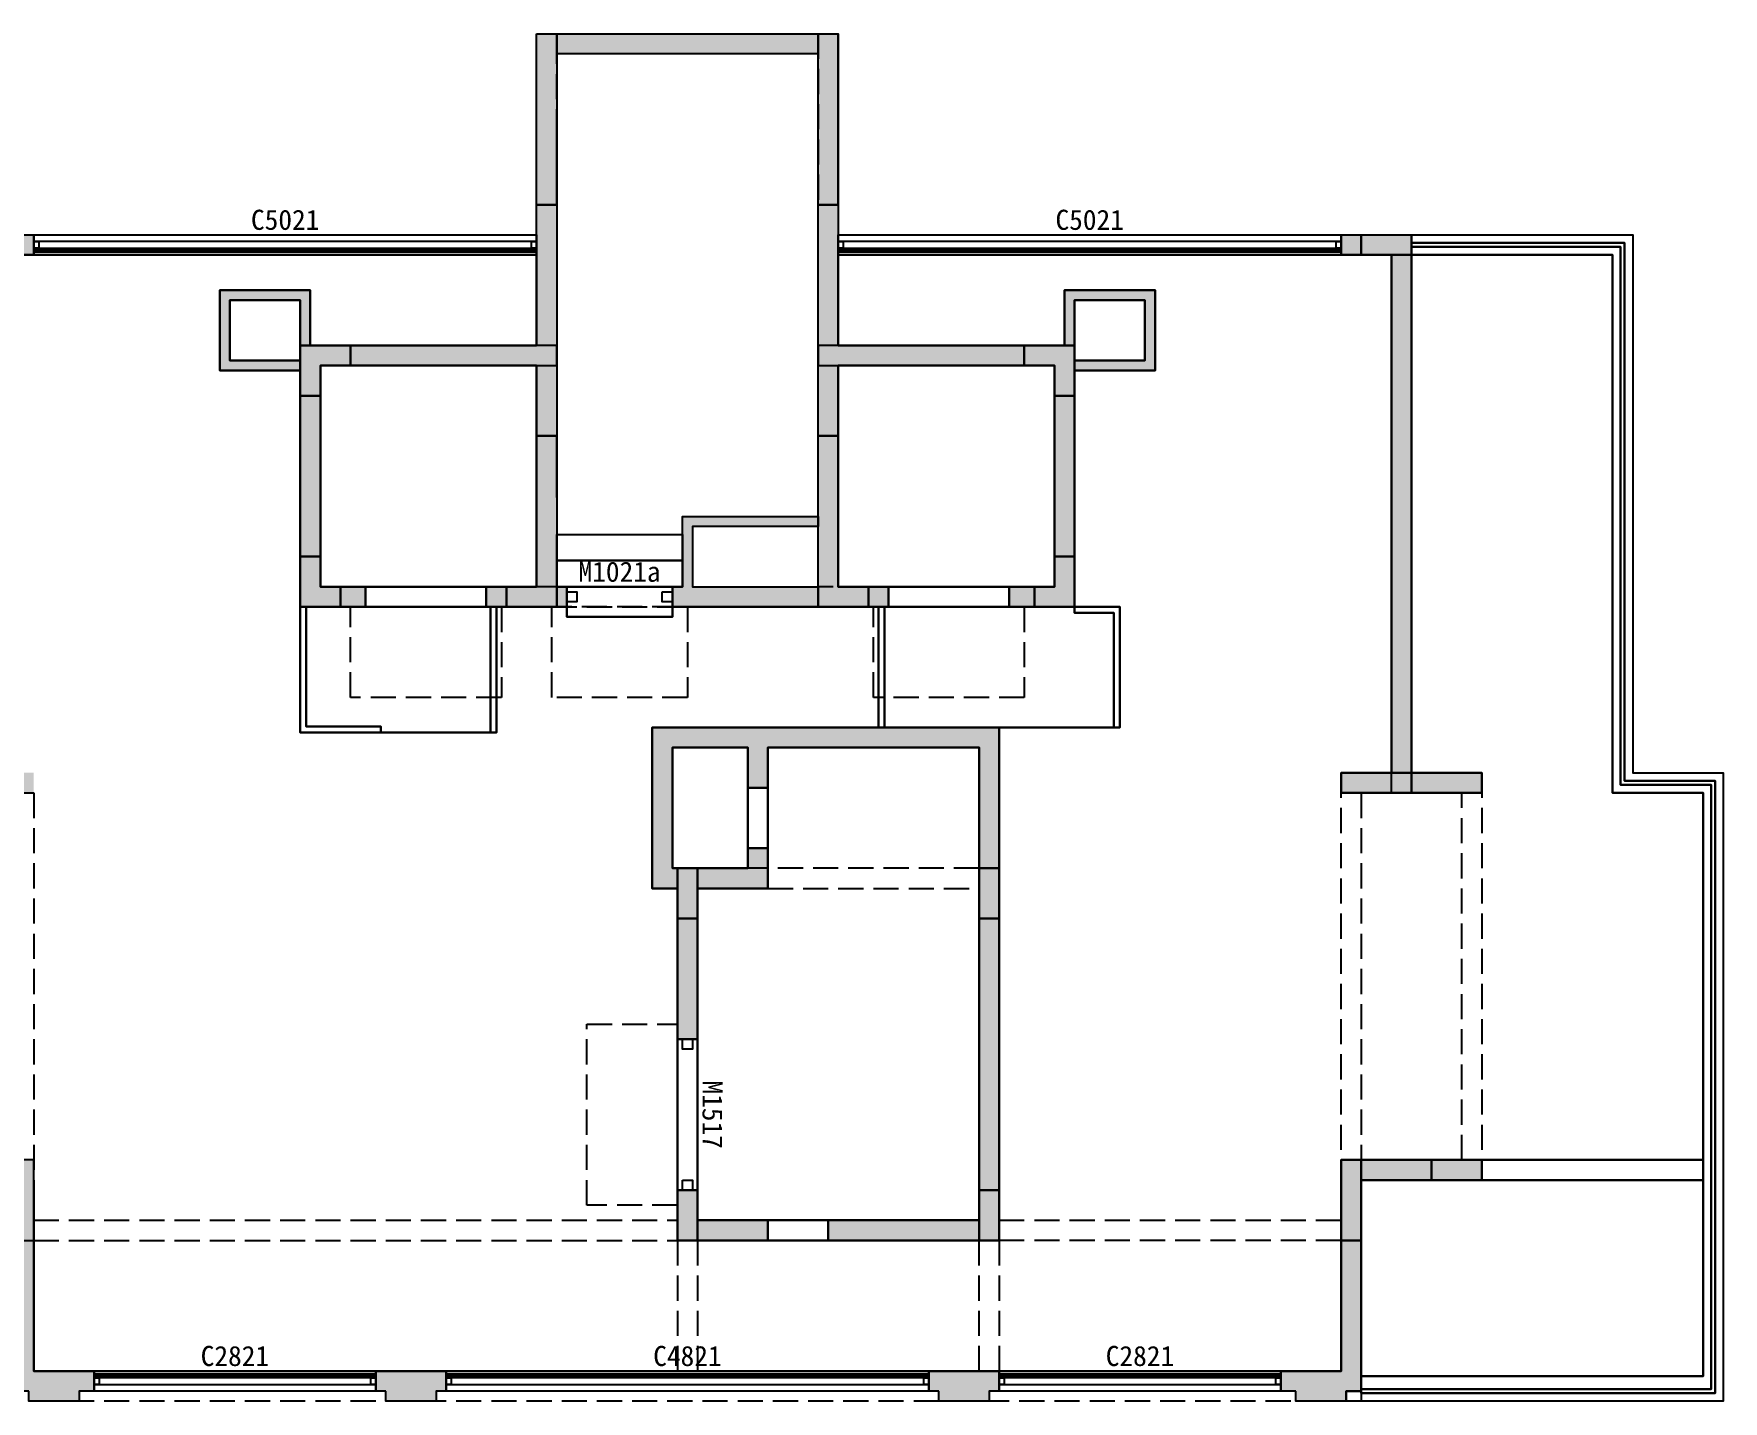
# Model space of a CAD drawing. Extents: x -200 to 40800, y -588 to 13400.
# Drawn here: x 24000 to 40800, y -200 to 13400 of the extents above; entities that cross this region are included whole.
import ezdxf
from ezdxf.enums import TextEntityAlignment as Align

# ---------------------------------------------------------------- set-up
doc = ezdxf.new("R2010")
doc.units = 0
doc.header["$LTSCALE"] = 1000
doc.header["$MEASUREMENT"] = 0
doc.linetypes.add('DASH', pattern=[0.35, 0.25, -0.1])
doc.layers.get('DEFPOINTS').update_dxf_attribs({"color": 8, "linetype": 'CONTINUOUS'})
for name, color, linetype in [('AE-FLOR', 151, 'CONTINUOUS'), ('AE-HDWR', 8, 'CONTINUOUS'), ('AE-STRU-HACH', 40, 'CONTINUOUS'), ('AE-WALL', 255, 'CONTINUOUS'), ('AE-WALL-HACH', 15, 'CONTINUOUS'), ('AE-WIND', 11, 'CONTINUOUS')]:
    doc.layers.add(name, color=color, linetype=linetype)
doc.layers.add('DEFPOINTS-1', color=8, linetype='CONTINUOUS', plot=False)
doc.styles.get("Standard").update_dxf_attribs({"font": 'Stfangso_1.ttf', "width": 0.7})

msp = doc.modelspace()

# ---------------------------------------------------------------- hatches: boundary and pattern name
at = {"layer": 'AE-STRU-HACH'}
h = msp.add_hatch(dxfattribs=at)
h.set_pattern_fill('钢筋混凝土', color=40, scale=50, style=0)
h.set_pattern_definition([(45, (0, 0), (-88.38835, 88.38835), []), (50, (0, 0), (358.63, -31.376), [37.5, -412.5]), (355, (0, 0), (-69.3757, 376.096), [30, -330]), (100.4514, (29.9, -2.6), (289.2547, 344.7198), [31.87, -350.571]), (46.1842, (0, 100), (533.6205, -82.7595), [56.25, -618.75]), (96.6356, (44.47, 93.1), (467.3314, 487.059), [47.805, -525.8565]), (351.1842, (0, 100), (467.331, 487.059), [45, -495]), (21, (50, 75), (298.4535, -201.3094), [37.5, -412.5]), (326, (50, 75), (121.6577, 362.575), [30, -330]), (71.4514, (74.87, 58.22), (420.1113, 161.2652), [31.87, -350.571]), (37.5, (0, 0), (6.07993, 166.44693), [0, -326, 0, -335, 0, -331.25]), (7.5, (0, 0), (131.5348, 197.20586), [0, -191, 0, -318.5, 0, -126.25]), (327.5, (-111.5, 0), (266.9112, -11.27744), [0, -125, 0, -390, 0, -517.5]), (317.5, (-161.5, 0), (291.5931, 50.0525), [0, -162.5, 0, -259, 0, -367.5])])
h.paths.add_polyline_path([(8600, 13400), (8800, 13400), (8800, 11700), (8600, 11700)], flags=0)
h.paths.add_polyline_path([(11400, 13400), (11600, 13400), (11600, 11700), (11400, 11700)], flags=0)
h.paths.add_polyline_path([(29000, 13400), (29200, 13400), (29200, 11700), (29000, 11700)], flags=0)
h.paths.add_polyline_path([(31800, 13400), (32000, 13400), (32000, 11700), (31800, 11700)], flags=0)
h.paths.add_polyline_path([(2900, 11400), (3400, 11400), (3400, 11200), (2900, 11200)], flags=0)
h.paths.add_polyline_path([(16800, 11400), (17300, 11400), (17300, 11200), (16800, 11200)], flags=0)
h.paths.add_polyline_path([(23300, 11400), (23800, 11400), (23800, 11200), (23300, 11200)], flags=0)
h.paths.add_polyline_path([(37200, 11400), (37700, 11400), (37700, 11200), (37200, 11200)], flags=0)
h.paths.add_polyline_path([(6250, 10300), (6750, 10300), (6750, 10100), (6450, 10100), (6450, 9800), (6250, 9800)], flags=0)
h.paths.add_polyline_path([(13750, 10100), (13450, 10100), (13450, 10300), (13950, 10300), (13950, 9800), (13750, 9800)], flags=0)
h.paths.add_polyline_path([(26650, 10300), (27150, 10300), (27150, 10100), (26850, 10100), (26850, 9800), (26650, 9800)], flags=0)
h.paths.add_polyline_path([(34150, 10100), (33850, 10100), (33850, 10300), (34350, 10300), (34350, 9800), (34150, 9800)], flags=0)
h.paths.add_polyline_path([(8300, 7900), (8600, 7900), (8600, 9400), (8800, 9400), (8800, 7700), (8300, 7700)], flags=0)
h.paths.add_polyline_path([(11400, 9400), (11600, 9400), (11600, 7900), (11900, 7900), (11900, 7700), (11400, 7700)], flags=0)
h.paths.add_polyline_path([(28700, 7900), (29000, 7900), (29000, 9400), (29200, 9400), (29200, 7700), (28700, 7700)], flags=0)
h.paths.add_polyline_path([(31800, 9400), (32000, 9400), (32000, 7900), (32300, 7900), (32300, 7700), (31800, 7700)], flags=0)
h.paths.add_polyline_path([(6250, 8200), (6450, 8200), (6450, 7900), (6650, 7900), (6650, 7700), (6250, 7700)], flags=0)
h.paths.add_polyline_path([(13550, 7900), (13750, 7900), (13750, 8200), (13950, 8200), (13950, 7700), (13550, 7700)], flags=0)
h.paths.add_polyline_path([(26650, 8200), (26850, 8200), (26850, 7900), (27050, 7900), (27050, 7700), (26650, 7700)], flags=0)
h.paths.add_polyline_path([(33950, 7900), (34150, 7900), (34150, 8200), (34350, 8200), (34350, 7700), (33950, 7700)], flags=0)
h.paths.add_polyline_path([(16600, 6050), (17300, 6050), (17300, 5850), (16600, 5850)], flags=0)
h.paths.add_polyline_path([(2900, 6050), (3600, 6050), (3600, 5850), (2900, 5850)], flags=0)
h.paths.add_polyline_path([(37000, 6050), (37700, 6050), (37700, 5850), (37000, 5850)], flags=0)
h.paths.add_polyline_path([(23300, 6050), (24000, 6050), (24000, 5850), (23300, 5850)], flags=0)
h.paths.add_polyline_path([(10000, 5100), (10200, 5100), (10200, 4600), (10000, 4600)], flags=0)
h.paths.add_polyline_path([(13000, 5100), (13200, 5100), (13200, 4600), (13000, 4600)], flags=0)
h.paths.add_polyline_path([(30400, 5100), (30600, 5100), (30600, 4600), (30400, 4600)], flags=0)
h.paths.add_polyline_path([(33400, 5100), (33600, 5100), (33600, 4600), (33400, 4600)], flags=0)
h.paths.add_polyline_path([(3400, 2200), (3600, 2200), (3600, 1400), (3400, 1400)], flags=0)
h.paths.add_polyline_path([(16600, 2200), (16800, 2200), (16800, 1400), (16600, 1400)], flags=0)
h.paths.add_polyline_path([(23800, 2200), (24000, 2200), (24000, 1400), (23800, 1400)], flags=0)
h.paths.add_polyline_path([(37000, 2200), (37200, 2200), (37200, 1400), (37000, 1400)], flags=0)
h.paths.add_polyline_path([(17500, 2200), (18000, 2200), (18000, 2000), (17500, 2000)], flags=0)
h.paths.add_polyline_path([(2200, 2200), (2700, 2200), (2700, 2000), (2200, 2000)], flags=0)
h.paths.add_polyline_path([(37900, 2200), (38400, 2200), (38400, 2000), (37900, 2000)], flags=0)
h.paths.add_polyline_path([(22600, 2200), (23100, 2200), (23100, 2000), (22600, 2000)], flags=0)
h.paths.add_polyline_path([(10000, 1900), (10200, 1900), (10200, 1400), (10000, 1400)], flags=0)
h.paths.add_polyline_path([(13000, 1900), (13200, 1900), (13200, 1400), (13000, 1400)], flags=0)
h.paths.add_polyline_path([(30400, 1900), (30600, 1900), (30600, 1400), (30400, 1400)], flags=0)
h.paths.add_polyline_path([(33400, 1900), (33600, 1900), (33600, 1400), (33400, 1400)], flags=0)
at = {"layer": 'AE-WALL-HACH'}
h = msp.add_hatch(dxfattribs=at)
h.set_pattern_fill('加气混凝土', color=15, scale=50, style=0)
h.set_pattern_definition([(0, (177, -183), (300, 600), [0, -600]), (0, (-174, -264), (300, 600), [0, -600]), (0, (21, -270), (300, 600), [0, -600]), (0, (234, -93), (300, 600), [0, -600]), (0, (-15, -300), (300, 600), [0, -600]), (0, (294, 285), (300, 600), [0, -600]), (0, (111, 237), (300, 600), [0, -600]), (0, (207, 162), (300, 600), [0, -600]), (0, (-282, 150), (300, 600), [0, -600]), (0, (12, 123), (300, 600), [0, -600]), (0, (-102, -30), (300, 600), [0, -600]), (0, (-96, -255), (300, 600), [0, -600]), (0, (129, -279), (300, 600), [0, -600]), (0, (294, -15), (300, 600), [0, -600]), (0, (-267, -108), (300, 600), [0, -600]), (0, (-216, -6), (300, 600), [0, -600]), (0, (18, -48), (300, 600), [0, -600]), (0, (-66, -135), (300, 600), [0, -600]), (0, (-114, 63), (300, 600), [0, -600]), (0, (-39, 288), (300, 600), [0, -600]), (0, (-243, -234), (300, 600), [0, -600]), (0, (87, 165), (300, 600), [0, -600]), (0, (-192, 174), (300, 600), [0, -600]), (0, (-240, 252), (300, 600), [0, -600]), (130.60129, (257.143, 97.143), (-1499.999983, 1800.000008), [26.3416, -11037.111]), (18.43495, (214.29, 108.57), (1500, 600), [27.105, -3767.628]), (90, (214.3, 82.86), (300, 600), [25.714, -1174.286]), (161.56505, (240, 74.29), (-1500, 599.99996), [27.105, -3767.628]), (53.1301, (240, 74.29), (300, 600), [28.5714, -2971.4285]), (135, (262.86, -231.43), (-300, 600), [24.244, -1672.813]), (45, (228.57, -231.43), (300, 600), [24.244, -1672.813]), (135, (245.71, -248.57), (-300, 600), [24.244, -1672.813]), (45, (245.71, -248.57), (300, 600), [24.244, -1672.813]), (116.565, (-25.7, 171.43), (-5e-05, 1200), [31.944, -638.8765]), (180, (-40, 200), (-300, 600), [34.286, -565.714]), (63.435, (-88.57, 171.43), (3e-06, 1200), [31.944, -638.8765]), (116.565, (-74.3, 142.86), (-5e-05, 1200), [31.944, -638.8765]), (0, (-74.3, 142.86), (300, 600), [34.286, -565.714]), (63.435, (-40, 142.86), (3e-06, 1200), [31.944, -638.8765]), (107.10273, (200, -31.429), (-899.999966, 3000.000005), [38.8613, -16282.9025]), (143.97263, (188.57, 5.714), (-5699.99993, 4199.999995), [38.861, -8122.02]), (180, (157.14, 28.6), (-300, 600), [37.143, -562.857]), (36.02737, (88.57, 5.714), (5699.99996, 4199.999955), [38.861, -8122.02]), (71.56505, (77.14, -28.57), (900, 3000), [36.14, -3758.593]), (107.10273, (88.571, -65.714), (-899.999966, 3000.000005), [38.8613, -16282.9025]), (143.97263, (120, -88.57), (-5699.99993, 4199.999995), [38.861, -8122.02]), (0, (120, -88.6), (300, 600), [37.143, -562.857]), (36.02737, (157.143, -88.57), (5699.99996, 4199.999955), [38.861, -8122.02]), (71.56505, (188.57, -65.71), (900, 3000), [36.14, -3758.593]), (150.25512, (205.714, 248.57), (-900, 599.99999), [23.035, -4814.3196]), (90, (185.7, 237.14), (300, 600), [22.857, -1177.143]), (29.74488, (185.714, 237.14), (900, 600), [23.035, -4814.3196]), (116.565, (65.7, -177.14), (-5e-05, 1200), [31.944, -638.8765]), (168.69007, (51.43, -148.57), (-2700, 599.999985), [29.137, -6089.6855]), (41.185925, (0, -162.857), (7499.999955, 6599.999942), [30.372, -12725.802]), (90, (0, -191.43), (300, 600), [28.5714, -1171.4285]), (138.814074, (22.857, -211.429), (-7499.999867, 6600.000042), [30.372, -12725.802]), (16.699244, (22.857, -211.429), (9899.999926, 2999.999969), [29.8295, -12498.5375]), (60.9454, (51.43, -202.857), (300, 599.999995), [29.416, -12325.3395]), (109.983106, (-185.714, 74.286), (-1500.000006, 4199.999989), [33.442, -14012.1975]), (155.556045, (-197.143, 105.714), (-3900.000015, 1799.999963), [34.523, -14465.1315]), (24.443955, (-260, 105.714), (3900.000002, 1799.999991), [34.523, -14465.1315]), (70.01689, (-271.429, 74.286), (1500.000005, 4199.99999), [33.442, -14012.1975]), (109.983106, (-260, 42.857), (-1500.000006, 4199.999989), [33.442, -14012.1975]), (160.0169, (-228.57, 31.43), (-1500, 599.99997), [33.442, -6989.3775]), (19.9831, (-228.57, 31.43), (1499.99999, 600), [33.442, -6989.3775]), (70.01689, (-197.143, 42.857), (1500.000005, 4199.99999), [33.442, -14012.1975]), (122.00538, (37.14, 20), (-300.00004, 599.99997), [26.954, -5633.434]), (18.43495, (-2.86, 34.29), (1500, 600), [27.105, -3767.628]), (90, (-2.86, 8.57), (300, 600), [25.714, -1174.286]), (161.56505, (22.86, 0), (-1500, 599.99996), [27.105, -3767.628]), (54.46232, (22.857, 0), (2099.999997, 2999.999996), [24.578, -10298.2115]), (116.565, (-137.14, -125.7), (-5e-05, 1200), [31.944, -638.8765]), (180, (-151.4, -97.14), (-300, 600), [31.429, -568.571]), (59.03624, (-200, -125.714), (300, 600), [33.32, -6963.822]), (120.96376, (-182.857, -154.286), (-300.00004, 599.99997), [33.32, -6963.822]), (0, (-182.86, -154.3), (300, 600), [31.429, -568.571]), (63.435, (-151.43, -154.3), (3e-06, 1200), [31.944, -638.8765])])
h.paths.add_polyline_path([(11600, 9400), (11400, 9400), (11400, 11700), (11600, 11700), (11600, 13400), (11600, 11550), (11600, 10300), (13450, 10300), (13450, 10100), (11600, 10100), (11600, 9311)], flags=0)
h.paths.add_polyline_path([(8800, 13400), (11400, 13400), (11400, 13200), (8800, 13200)], flags=0)
h.paths.add_polyline_path([(32000, 9400), (31800, 9400), (31800, 11700), (32000, 11700), (32000, 13400), (32000, 11550), (32000, 10300), (33850, 10300), (33850, 10100), (32000, 10100), (32000, 9311)], flags=0)
h.paths.add_polyline_path([(29200, 13400), (31800, 13400), (31800, 13200), (29200, 13200)], flags=0)
h.paths.add_polyline_path([(8800, 9400), (8600, 9400), (8600, 10100), (6750, 10100), (6750, 10300), (8600, 10300), (8600, 11700), (8800, 11700), (8800, 12413), (8800, 12413), (8800, 8789)], flags=0)
h.paths.add_polyline_path([(29200, 9400), (29000, 9400), (29000, 10100), (27150, 10100), (27150, 10300), (29000, 10300), (29000, 11700), (29200, 11700), (29200, 12413), (29200, 12413), (29200, 8789)], flags=0)
h.paths.add_polyline_path([(3400, 11400), (3600, 11400), (3600, 11200), (3400, 11200)], flags=0)
h.paths.add_polyline_path([(16600, 11400), (16800, 11400), (16800, 11200), (16600, 11200)], flags=0)
h.paths.add_polyline_path([(37000, 11400), (37200, 11400), (37200, 11200), (37000, 11200)], flags=0)
h.paths.add_polyline_path([(23800, 11400), (24000, 11400), (24000, 11200), (23800, 11200)], flags=0)
h.paths.add_polyline_path([(2900, 11200), (3100, 11200), (3100, 6050), (2900, 6050)], flags=0)
h.paths.add_polyline_path([(17300, 6050), (17100, 6050), (17100, 11200), (17300, 11200), (17300, 6050), (18000, 6050), (18000, 5850), (17300, 5850)], flags=0)
h.paths.add_polyline_path([(37700, 6050), (37500, 6050), (37500, 11200), (37700, 11200), (37700, 6050), (38400, 6050), (38400, 5850), (37700, 5850)], flags=0)
h.paths.add_polyline_path([(23300, 11200), (23500, 11200), (23500, 6050), (23300, 6050)], flags=0)
h.paths.add_polyline_path([(13950, 10150), (14650, 10150), (14650, 10750), (13950, 10750), (13950, 10300), (13850, 10300), (13850, 10850), (14750, 10850), (14750, 10050), (13950, 10050)], flags=0)
h.paths.add_polyline_path([(34350, 10150), (35050, 10150), (35050, 10750), (34350, 10750), (34350, 10300), (34250, 10300), (34250, 10850), (35150, 10850), (35150, 10050), (34350, 10050)], flags=0)
h.paths.add_polyline_path([(5450, 10850), (6350, 10850), (6350, 10300), (6250, 10300), (6250, 10750), (5550, 10750), (5550, 10150), (6250, 10150), (6250, 10050), (5450, 10050)], flags=0)
h.paths.add_polyline_path([(25850, 10850), (26750, 10850), (26750, 10300), (26650, 10300), (26650, 10750), (25950, 10750), (25950, 10150), (26650, 10150), (26650, 10050), (25850, 10050)], flags=0)
h.paths.add_polyline_path([(6450, 9913), (6450, 10100), (6450, 9828)], flags=0)
h.paths.add_polyline_path([(13950, 8200), (13750, 8200), (13750, 9800), (13950, 9800), (13950, 9060), (13950, 8103)], flags=0)
h.paths.add_polyline_path([(6450, 8200), (6250, 8200), (6250, 9800), (6450, 9800), (6450, 8380), (6450, 8186)], flags=0)
h.paths.add_polyline_path([(34350, 8200), (34150, 8200), (34150, 9800), (34350, 9800), (34350, 8186)], flags=0)
h.paths.add_polyline_path([(26850, 8200), (26650, 8200), (26650, 9800), (26850, 9800), (26850, 9148), (26850, 7902)], flags=0)
h.paths.add_polyline_path([(9950, 7900), (10050, 7900), (10050, 8600), (11400, 8600), (11400, 8500), (10150, 8500), (10150, 7900), (11400, 7900), (11400, 7700), (9950, 7700)], flags=0)
h.paths.add_polyline_path([(30350, 7900), (30450, 7900), (30450, 8600), (31800, 8600), (31800, 8500), (30550, 8500), (30550, 7900), (31800, 7900), (31800, 7700), (30350, 7700)], flags=0)
h.paths.add_polyline_path([(8800, 7900), (8900, 7900), (8900, 7700), (8800, 7700)], flags=0)
h.paths.add_polyline_path([(13300, 7900), (13550, 7900), (13550, 7700), (13300, 7700)], flags=0)
h.paths.add_polyline_path([(8100, 7900), (8300, 7900), (8300, 7700), (8100, 7700)], flags=0)
h.paths.add_polyline_path([(6650, 7900), (6900, 7900), (6900, 7700), (6650, 7700)], flags=0)
h.paths.add_polyline_path([(11900, 7900), (12100, 7900), (12100, 7700), (11900, 7700)], flags=0)
h.paths.add_polyline_path([(29200, 7900), (29300, 7900), (29300, 7700), (29200, 7700)], flags=0)
h.paths.add_polyline_path([(33700, 7900), (33950, 7900), (33950, 7700), (33700, 7700)], flags=0)
h.paths.add_polyline_path([(28500, 7900), (28700, 7900), (28700, 7700), (28500, 7700)], flags=0)
h.paths.add_polyline_path([(27050, 7900), (27300, 7900), (27300, 7700), (27050, 7700)], flags=0)
h.paths.add_polyline_path([(32300, 7900), (32500, 7900), (32500, 7700), (32300, 7700)], flags=0)
h.paths.add_polyline_path([(13000, 4629), (13000, 6300), (10900, 6300), (10900, 5900), (10700, 5900), (10700, 6300), (9950, 6300), (9950, 5100), (10000, 5100), (10000, 4900), (9750, 4900), (9750, 6500), (13200, 6500), (13200, 5100), (13000, 5100), (13000, 4600), (13200, 4600), (13200, 1900), (13000, 1900), (13000, 1600)], flags=0)
h.paths.add_polyline_path([(33400, 4629), (33400, 6300), (31300, 6300), (31300, 5900), (31100, 5900), (31100, 6300), (30350, 6300), (30350, 5100), (30400, 5100), (30400, 4900), (30150, 4900), (30150, 6500), (33600, 6500), (33600, 5100), (33400, 5100), (33400, 4600), (33600, 4600), (33600, 1900), (33400, 1900), (33400, 1600)], flags=0)
h.paths.add_polyline_path([(2200, 6050), (2900, 6050), (2900, 5850), (2200, 5850)], flags=0)
h.paths.add_polyline_path([(22600, 6050), (23300, 6050), (23300, 5850), (22600, 5850)], flags=0)
h.paths.add_polyline_path([(10200, 5100), (10700, 5100), (10700, 5300), (10900, 5300), (10900, 4900), (10200, 4900)], flags=0)
h.paths.add_polyline_path([(30600, 5100), (31100, 5100), (31100, 5300), (31300, 5300), (31300, 4900), (30600, 4900)], flags=0)
h.paths.add_polyline_path([(10000, 4900), (10000, 4600), (10200, 4600), (10200, 3400), (10000, 3400)], flags=0)
h.paths.add_polyline_path([(30400, 4900), (30400, 4600), (30600, 4600), (30600, 3400), (30400, 3400)], flags=0)
h.paths.add_polyline_path([(2700, 2200), (2886, 2200), (3400, 2200), (3400, 2000), (2700, 2000)], flags=0)
h.paths.add_polyline_path([(16800, 2200), (17800, 2200), (17500, 2200), (17500, 2000), (16800, 2000)], flags=0)
h.paths.add_polyline_path([(37200, 2200), (38200, 2200), (37900, 2200), (37900, 2000), (37200, 2000)], flags=0)
h.paths.add_polyline_path([(23100, 2200), (23286, 2200), (23800, 2200), (23800, 2000), (23100, 2000)], flags=0)
h.paths.add_polyline_path([(3550, -100), (3400, -100), (3400, 1400), (3600, 1400), (3600, 2000), (3600, 1190), (3600, 100), (4200, 100), (4200, -100), (4050, -100), (4050, -200), (3550, -200)], flags=0)
h.paths.add_polyline_path([(16150, -100), (16000, -100), (16000, 100), (16600, 100), (16600, 1400), (16800, 1400), (16800, 2000), (16800, 1190), (16800, 0), (16800, 0), (16800, -100), (16650, -100), (16650, -200), (16150, -200)], flags=0)
h.paths.add_polyline_path([(36550, -100), (36400, -100), (36400, 100), (37000, 100), (37000, 1400), (37200, 1400), (37200, 2000), (37200, 1190), (37200, -100), (37050, -100), (37050, -200), (36550, -200)], flags=0)
h.paths.add_polyline_path([(23950, -100), (23800, -100), (23800, 0), (23800, 0), (23800, 1400), (24000, 1400), (24000, 2000), (24000, 1190), (24000, 100), (24600, 100), (24600, -100), (24450, -100), (24450, -200), (23950, -200)], flags=0)
h.paths.add_polyline_path([(10000, 1825), (10000, 1825), (10000, 1400)], flags=0)
h.paths.add_polyline_path([(30400, 1825), (30400, 1825), (30400, 1400)], flags=0)
h.paths.add_polyline_path([(11500, 1600), (13000, 1600), (13000, 1400), (11500, 1400)], flags=0)
h.paths.add_polyline_path([(10200, 1524), (10200, 1600), (10900, 1600), (10900, 1400), (10200, 1400)], flags=0)
h.paths.add_polyline_path([(31900, 1600), (33400, 1600), (33400, 1400), (31900, 1400)], flags=0)
h.paths.add_polyline_path([(30600, 1524), (30600, 1600), (31300, 1600), (31300, 1400), (30600, 1400)], flags=0)
h.paths.add_polyline_path([(7100, -100), (7000, -100), (7000, 100), (7700, 100), (7700, -100), (7600, -100), (7600, -200), (7100, -200)], flags=0)
h.paths.add_polyline_path([(12600, -100), (12500, -100), (12500, 100), (13200, 100), (13200, -100), (13100, -100), (13100, -200), (12600, -200)], flags=0)
h.paths.add_polyline_path([(27500, -100), (27400, -100), (27400, 100), (28100, 100), (28100, -100), (28000, -100), (28000, -200), (27500, -200)], flags=0)
h.paths.add_polyline_path([(33000, -100), (32900, -100), (32900, 100), (33600, 100), (33600, -100), (33500, -100), (33500, -200), (33000, -200)], flags=0)

# ---------------------------------------------------------------- linework, layer by layer
at = {"layer": 'AE-FLOR', "linetype": 'DASH'}
for points in [[(32300, 7900), (31800, 7900), (31800, 7700), (29200, 7700), (29200, 7900), (28700, 7900), (28700, 7700), (27050, 7700), (27050, 7900), (26850, 7900), (26850, 8200), (26650, 8200), (26650, 9800), (26850, 9800), (26850, 10100), (29200, 10100), (29200, 10300), (29000, 10300), (29000, 11700), (29200, 11700), (29200, 13400), (31800, 13400), (31800, 11700), (32000, 11700), (32000, 10300), (31800, 10300), (31800, 10100), (34150, 10100), (34150, 9800), (34350, 9800), (34350, 8200), (34150, 8200), (34150, 7900), (33950, 7900), (33950, 7700), (32300, 7700)], [(32300, 7900), (31800, 7900), (31800, 7700), (29200, 7700), (29200, 7900), (28700, 7900), (28700, 7700), (27050, 7700), (27050, 7900), (26850, 7900), (26850, 8200), (26650, 8200), (26650, 9800), (26850, 9800), (26850, 10100), (29200, 10100), (29200, 10300), (29000, 10300), (29000, 11700), (29200, 11700), (29200, 13400), (31800, 13400), (31800, 11700), (32000, 11700), (32000, 10300), (31800, 10300), (31800, 10100), (34150, 10100), (34150, 9800), (34350, 9800), (34350, 8200), (34150, 8200), (34150, 7900), (33950, 7900), (33950, 7700), (32300, 7700)], [(32300, 7900), (31800, 7900), (31800, 7700), (29200, 7700), (29200, 7900), (28700, 7900), (28700, 7700), (27050, 7700), (27050, 7900), (26850, 7900), (26850, 8200), (26650, 8200), (26650, 9800), (26850, 9800), (26850, 10100), (29200, 10100), (29200, 10300), (29000, 10300), (29000, 11700), (29200, 11700), (29200, 13400), (31800, 13400), (31800, 11700), (32000, 11700), (32000, 10300), (31800, 10300), (31800, 10100), (34150, 10100), (34150, 9800), (34350, 9800), (34350, 8200), (34150, 8200), (34150, 7900), (33950, 7900), (33950, 7700), (32300, 7700)], [(32300, 7900), (31800, 7900), (31800, 7700), (29200, 7700), (29200, 7900), (28700, 7900), (28700, 7700), (27050, 7700), (27050, 7900), (26850, 7900), (26850, 8200), (26650, 8200), (26650, 9800), (26850, 9800), (26850, 10100), (29200, 10100), (29200, 10300), (29000, 10300), (29000, 11700), (29200, 11700), (29200, 13400), (31800, 13400), (31800, 11700), (32000, 11700), (32000, 10300), (31800, 10300), (31800, 10100), (34150, 10100), (34150, 9800), (34350, 9800), (34350, 8200), (34150, 8200), (34150, 7900), (33950, 7900), (33950, 7700), (32300, 7700)], [(32300, 7900), (31800, 7900), (31800, 7700), (29200, 7700), (29200, 7900), (28700, 7900), (28700, 7700), (27050, 7700), (27050, 7900), (26850, 7900), (26850, 8200), (26650, 8200), (26650, 9800), (26850, 9800), (26850, 10100), (29200, 10100), (29200, 10300), (29000, 10300), (29000, 11700), (29200, 11700), (29200, 13400), (31800, 13400), (31800, 11700), (32000, 11700), (32000, 10300), (31800, 10300), (31800, 10100), (34150, 10100), (34150, 9800), (34350, 9800), (34350, 8200), (34150, 8200), (34150, 7900), (33950, 7900), (33950, 7700), (32300, 7700)], [(27150, 7700), (28650, 7700), (28650, 6800), (27150, 6800)], [(27150, 7700), (28650, 7700), (28650, 6800), (27150, 6800)], [(27150, 7700), (28650, 7700), (28650, 6800), (27150, 6800)], [(27150, 7700), (28650, 7700), (28650, 6800), (27150, 6800)], [(27150, 7700), (28650, 7700), (28650, 6800), (27150, 6800)], [(29150, 7700), (30500, 7700), (30500, 6800), (29150, 6800)], [(29150, 7700), (30500, 7700), (30500, 6800), (29150, 6800)], [(29150, 7700), (30500, 7700), (30500, 6800), (29150, 6800)], [(29150, 7700), (30500, 7700), (30500, 6800), (29150, 6800)], [(29150, 7700), (30500, 7700), (30500, 6800), (29150, 6800)], [(32350, 7700), (33850, 7700), (33850, 6800), (32350, 6800)], [(32350, 7700), (33850, 7700), (33850, 6800), (32350, 6800)], [(32350, 7700), (33850, 7700), (33850, 6800), (32350, 6800)], [(32350, 7700), (33850, 7700), (33850, 6800), (32350, 6800)], [(32350, 7700), (33850, 7700), (33850, 6800), (32350, 6800)], [(30150, 6500), (33600, 6500), (33600, 5100), (33400, 5100), (33400, 6300), (33400, 6300), (33400, 5100), (30400, 5100), (30400, 4900), (30150, 4900)], [(30150, 6500), (33600, 6500), (33600, 5100), (33400, 5100), (33400, 6300), (33400, 6300), (33400, 5100), (30400, 5100), (30400, 4900), (30150, 4900)], [(30150, 6500), (33600, 6500), (33600, 5100), (33400, 5100), (33400, 6300), (33400, 6300), (33400, 5100), (30400, 5100), (30400, 4900), (30150, 4900)], [(30150, 6500), (33600, 6500), (33600, 5100), (33400, 5100), (33400, 6300), (33400, 6300), (33400, 5100), (30400, 5100), (30400, 4900), (30150, 4900)], [(30150, 6500), (33600, 6500), (33600, 5100), (33400, 5100), (33400, 6300), (33400, 6300), (33400, 5100), (30400, 5100), (30400, 4900), (30150, 4900)], [(30600, 1900), (30600, 4600), (30600, 4900), (33400, 4900), (33400, 1600), (30600, 1600)], [(30600, 1900), (30600, 4600), (30600, 4900), (33400, 4900), (33400, 1600), (30600, 1600)], [(30600, 1900), (30600, 4600), (30600, 4900), (33400, 4900), (33400, 1600), (30600, 1600)], [(30600, 1900), (30600, 4600), (30600, 4900), (33400, 4900), (33400, 1600), (30600, 1600)], [(30600, 1900), (30600, 4600), (30600, 4900), (33400, 4900), (33400, 1600), (30600, 1600)], [(30400, 4600), (30600, 4600), (30600, 1900), (30400, 1900)], [(30400, 4600), (30600, 4600), (30600, 1900), (30400, 1900)], [(30400, 4600), (30600, 4600), (30600, 1900), (30400, 1900)], [(30400, 4600), (30600, 4600), (30600, 1900), (30400, 1900)], [(30400, 4600), (30600, 4600), (30600, 1900), (30400, 1900)], [(33400, 4600), (33600, 4600), (33600, 1900), (33400, 1900)], [(33400, 4600), (33600, 4600), (33600, 1900), (33400, 1900)], [(33400, 4600), (33600, 4600), (33600, 1900), (33400, 1900)], [(33400, 4600), (33600, 4600), (33600, 1900), (33400, 1900)], [(33400, 4600), (33600, 4600), (33600, 1900), (33400, 1900)], [(29500, 3550), (30400, 3550), (30400, 1750), (29500, 1750)], [(29500, 3550), (30400, 3550), (30400, 1750), (29500, 1750)], [(29500, 3550), (30400, 3550), (30400, 1750), (29500, 1750)], [(29500, 3550), (30400, 3550), (30400, 1750), (29500, 1750)], [(29500, 3550), (30400, 3550), (30400, 1750), (29500, 1750)], [(24000, 1400), (30400, 1400), (30400, 100), (24000, 100)], [(24000, 1400), (30400, 1400), (30400, 100), (24000, 100)]]:
    msp.add_lwpolyline(points, close=True, dxfattribs=at)
for points in [[(23300, 11400), (29000, 11400), (29000, 11200), (23500, 11200)], [(23300, 11400), (29000, 11400), (29000, 11200), (23500, 11200)], [(23800, 5850), (24000, 5850), (24000, 1600), (30400, 1600), (30400, 1400), (30600, 1400), (30600, 100), (33400, 100), (33400, 1400), (33600, 1400), (33600, 100), (37000, 100), (37000, 1400), (33600, 1400), (33600, 1600), (37000, 1600), (37000, 5850), (37200, 5850), (37200, 2200), (38200, 2200), (38200, 5850), (37500, 5850), (37500, 11200), (32000, 11200), (32000, 11400), (37700, 11400), (37700, 6050), (38400, 6050), (38400, 2000), (37200, 2000), (37200, -200), (23800, -200)], [(23800, 5850), (24000, 5850), (24000, 1600), (30400, 1600), (30400, 1400), (30600, 1400), (30600, 100), (33400, 100), (33400, 1400), (33600, 1400), (33600, 100), (37000, 100), (37000, 1400), (33600, 1400), (33600, 1600), (37000, 1600), (37000, 5850), (37200, 5850), (37200, 2200), (38200, 2200), (38200, 5850), (37500, 5850), (37500, 11200), (32000, 11200), (32000, 11400), (37700, 11400), (37700, 6050), (38400, 6050), (38400, 2000), (37200, 2000), (37200, -200), (23800, -200)]]:
    msp.add_lwpolyline(points, dxfattribs=at)
at = {"layer": 'AE-FLOR', "linetype": 'Continuous'}
for points in [[(24000, 11400), (29000, 11400), (29000, 11333), (24000, 11333)], [(24000, 11267), (29000, 11267), (29000, 11250), (24000, 11250)], [(32000, 11400), (37000, 11400), (37000, 11333), (32000, 11333)], [(32000, 11267), (37000, 11267), (37000, 11250), (32000, 11250)], [(37050, -100), (37200, -100), (37200, -120), (40720, -120), (40720, 5970), (39820, 5970), (39820, 11320), (37700, 11320), (37700, 11400), (39900, 11400), (39900, 6050), (40800, 6050), (40800, -200), (37050, -200)], [(37200, -80), (40680, -80), (40680, 5930), (39780, 5930), (39780, 11280), (37700, 11280), (37700, 11320), (39820, 11320), (39820, 5970), (40720, 5970), (40720, -120), (37200, -120)], [(37200, 50), (40600, 50), (40600, 5850), (39700, 5850), (39700, 11200), (37700, 11200), (37700, 11280), (39780, 11280), (39780, 5930), (40680, 5930), (40680, -80), (37200, -80)], [(24000, 11230), (29000, 11230), (29000, 11200), (24000, 11200)], [(32000, 11230), (37000, 11230), (37000, 11200), (32000, 11200)], [(25950, 10750), (26650, 10750), (26650, 10300), (26650, 10150), (25950, 10150)], [(25950, 10750), (26650, 10750), (26650, 10300), (26650, 10150), (25950, 10150)], [(26850, 10100), (29000, 10100), (29000, 9400), (29000, 7900), (28700, 7900), (26850, 7900)], [(26850, 10100), (29000, 10100), (29000, 9400), (29000, 7900), (28700, 7900), (26850, 7900)], [(32000, 10100), (34150, 10100), (34150, 8380), (34150, 7900), (33950, 7900), (32000, 7900)], [(32000, 10100), (34150, 10100), (34150, 8380), (34150, 7900), (33950, 7900), (32000, 7900)], [(29200, 8420), (30450, 8420), (30450, 8160), (29200, 8160)], [(29200, 8420), (30450, 8420), (30450, 8160), (29200, 8160)], [(29200, 8420), (30450, 8420), (30450, 8160), (29200, 8160)], [(29200, 8420), (30450, 8420), (30450, 8160), (29200, 8160)], [(29200, 8420), (30450, 8420), (30450, 8160), (29200, 8160)], [(29200, 8160), (30450, 8160), (30450, 7900), (29200, 7900)], [(29200, 8160), (30450, 8160), (30450, 7900), (29200, 7900)], [(29200, 8160), (30450, 8160), (30450, 7900), (29200, 7900)], [(29200, 8160), (30450, 8160), (30450, 7900), (29200, 7900)], [(29200, 8160), (30450, 8160), (30450, 7900), (29200, 7900)], [(27300, 7900), (28500, 7900), (28500, 7700), (27300, 7700)], [(29300, 7900), (30350, 7900), (30350, 7600), (29300, 7600)], [(32500, 7900), (33700, 7900), (33700, 7700), (32500, 7700)], [(27450, 6510), (26710, 6510), (26710, 7700), (28540, 7700), (28540, 6450), (27450, 6450)], [(27450, 6510), (26710, 6510), (26710, 7700), (28540, 7700), (28540, 6450), (27450, 6450)], [(27450, 6510), (26710, 6510), (26710, 7700), (28540, 7700), (28540, 6450), (27450, 6450)], [(27450, 6510), (26710, 6510), (26710, 7700), (28540, 7700), (28540, 6450), (27450, 6450)], [(27450, 6510), (26710, 6510), (26710, 7700), (28540, 7700), (28540, 6450), (27450, 6450)], [(32460, 7700), (34350, 7700), (34350, 7640), (34740, 7640), (34740, 6500), (32460, 6500)], [(32460, 7700), (34350, 7700), (34350, 7640), (34740, 7640), (34740, 6500), (32460, 6500)], [(32460, 7700), (34350, 7700), (34350, 7640), (34740, 7640), (34740, 6500), (32460, 6500)], [(32460, 7700), (34350, 7700), (34350, 7640), (34740, 7640), (34740, 6500), (32460, 6500)], [(32460, 7700), (34350, 7700), (34350, 7640), (34740, 7640), (34740, 6500), (32460, 6500)], [(30350, 6300), (31100, 6300), (31100, 5100), (30350, 5100)], [(30350, 6300), (31100, 6300), (31100, 5100), (30350, 5100)], [(30600, 1900), (30600, 2333), (30600, 4600), (30600, 4900), (31300, 4900), (31300, 6300), (33400, 6300), (33400, 1600), (30600, 1600)], [(30600, 1900), (30600, 2333), (30600, 4600), (30600, 4900), (31300, 4900), (31300, 6300), (33400, 6300), (33400, 1600), (30600, 1600)], [(31100, 5900), (31300, 5900), (31300, 5300), (31100, 5300)], [(30400, 3400), (30600, 3400), (30600, 1900), (30400, 1900)], [(38400, 2200), (37000, 2200), (40600, 2200), (40600, 2000), (38400, 2000)], [(37200, 2000), (37900, 2000), (37926, 2000), (38400, 2000), (40600, 2000), (40600, 50), (37200, 50)], [(37200, 2000), (37900, 2000), (37926, 2000), (38400, 2000), (40600, 2000), (40600, 50), (37200, 50)], [(31300, 1600), (31900, 1600), (31900, 1400), (31300, 1400)], [(24600, 100), (27400, 100), (27400, 70), (24600, 70)], [(24600, 50), (27400, 50), (27400, 33), (24600, 33)], [(28100, 100), (32900, 100), (32900, 70), (28100, 70)], [(28100, 50), (32900, 50), (32900, 33), (28100, 33)], [(33600, 100), (36400, 100), (36400, 70), (33600, 70)], [(33600, 50), (36400, 50), (36400, 33), (33600, 33)], [(24600, -33), (27400, -33), (27400, -100), (24600, -100)], [(28100, -33), (32900, -33), (32900, -100), (28100, -100)], [(33600, -33), (36400, -33), (36400, -100), (33600, -100)]]:
    msp.add_lwpolyline(points, close=True, dxfattribs=at)
msp.add_lwpolyline([(23500, 11200), (29000, 11200), (29000, 10300), (26750, 10300), (26750, 10850), (25850, 10850), (25850, 10050), (26650, 10050), (26650, 9800), (26650, 8200), (26650, 7700), (26650, 7667), (26650, 6450), (28600, 6450), (28600, 7700), (29300, 7700), (29300, 7600), (30350, 7600), (30350, 7700), (32400, 7700), (32400, 6500), (30150, 6500), (30150, 4900), (30400, 4900), (30400, 1400), (33600, 1400), (33600, 1900), (33600, 2646), (33600, 4600), (33600, 5100), (33600, 6500), (34800, 6500), (34800, 7700), (34350, 7700), (34350, 10220), (34350, 10750), (35050, 10750), (35050, 10150), (34350, 10150), (34350, 10050), (35150, 10050), (35150, 10850), (34250, 10850), (34250, 10300), (32000, 10300), (32000, 11200), (37500, 11200), (37500, 6050), (37000, 6050), (37000, 5850), (37700, 5850), (38400, 5850), (38400, 6050), (37700, 6050), (37700, 11200), (39700, 11200), (39700, 5850), (40600, 5850), (40600, 2200), (37000, 2200), (37000, 1400), (37000, 100), (24000, 100), (24000, 2000), (24000, 2200), (16600, 2200)], dxfattribs=at)
msp.add_lwpolyline([(23500, 11200), (29000, 11200), (29000, 10300), (26750, 10300), (26750, 10850), (25850, 10850), (25850, 10050), (26650, 10050), (26650, 9800), (26650, 8200), (26650, 7700), (26650, 7667), (26650, 6450), (28600, 6450), (28600, 7700), (29300, 7700), (29300, 7600), (30350, 7600), (30350, 7700), (32400, 7700), (32400, 6500), (30150, 6500), (30150, 4900), (30400, 4900), (30400, 1400), (33600, 1400), (33600, 1900), (33600, 2646), (33600, 4600), (33600, 5100), (33600, 6500), (34800, 6500), (34800, 7700), (34350, 7700), (34350, 10220), (34350, 10750), (35050, 10750), (35050, 10150), (34350, 10150), (34350, 10050), (35150, 10050), (35150, 10850), (34250, 10850), (34250, 10300), (32000, 10300), (32000, 11200), (37500, 11200), (37500, 6050), (37000, 6050), (37000, 5850), (37700, 5850), (38400, 5850), (38400, 6050), (37700, 6050), (37700, 11200), (39700, 11200), (39700, 5850), (40600, 5850), (40600, 2200), (37000, 2200), (37000, 1400), (37000, 100), (24000, 100), (24000, 2000), (24000, 2200), (16600, 2200)], dxfattribs=at)
at = {"layer": 'AE-HDWR', "linetype": 'Continuous'}
for points in [[(24000, 11250), (29000, 11250), (29000, 11230), (24000, 11230)], [(32000, 11250), (37000, 11250), (37000, 11230), (32000, 11230)], [(26650, 7700), (26710, 7700), (26710, 6510), (27450, 6510), (27450, 6450), (26650, 6450)], [(28540, 7700), (28600, 7700), (28600, 6450), (28540, 6450)], [(32400, 7700), (32460, 7700), (32460, 6500), (32400, 6500)], [(34740, 7640), (34350, 7640), (34350, 7700), (34800, 7700), (34800, 6500), (34740, 6500)], [(24600, 70), (27400, 70), (27400, 50), (24600, 50)], [(28100, 70), (32900, 70), (32900, 50), (28100, 50)], [(33600, 70), (36400, 70), (36400, 50), (33600, 50)]]:
    msp.add_lwpolyline(points, close=True, dxfattribs=at)
at = {"layer": 'AE-WALL', "linetype": 'Continuous'}
for points in [[(29000, 13400), (29200, 13400), (29200, 11700), (29000, 11700)], [(29200, 13400), (31800, 13400), (31800, 13200), (29200, 13200)], [(32000, 9400), (31800, 9400), (31800, 11700), (32000, 11700), (32000, 13400), (32000, 11550), (32000, 10300), (33850, 10300), (33850, 10100), (32000, 10100), (32000, 9311)], [(31800, 13400), (32000, 13400), (32000, 11700), (31800, 11700)], [(29200, 9400), (29000, 9400), (29000, 10100), (27150, 10100), (27150, 10300), (29000, 10300), (29000, 11700), (29200, 11700), (29200, 12413), (29200, 12413), (29200, 8789)], [(23800, 11400), (24000, 11400), (24000, 11200), (23800, 11200)], [(37000, 11400), (37200, 11400), (37200, 11200), (37000, 11200)], [(37200, 11400), (37700, 11400), (37700, 11200), (37200, 11200)], [(37700, 6050), (37500, 6050), (37500, 11200), (37700, 11200), (37700, 6050), (38400, 6050), (38400, 5850), (37700, 5850)], [(25850, 10850), (26750, 10850), (26750, 10300), (26650, 10300), (26650, 10750), (25950, 10750), (25950, 10150), (26650, 10150), (26650, 10050), (25850, 10050)], [(34350, 10150), (35050, 10150), (35050, 10750), (34350, 10750), (34350, 10300), (34250, 10300), (34250, 10850), (35150, 10850), (35150, 10050), (34350, 10050)], [(26650, 10300), (27150, 10300), (27150, 10100), (26850, 10100), (26850, 9800), (26650, 9800)], [(34150, 10100), (33850, 10100), (33850, 10300), (34350, 10300), (34350, 9800), (34150, 9800)], [(26850, 8200), (26650, 8200), (26650, 9800), (26850, 9800), (26850, 9148), (26850, 7902)], [(34350, 8200), (34150, 8200), (34150, 9800), (34350, 9800), (34350, 8186)], [(28700, 7900), (29000, 7900), (29000, 9400), (29200, 9400), (29200, 7700), (28700, 7700)], [(31800, 9400), (32000, 9400), (32000, 7900), (32300, 7900), (32300, 7700), (31800, 7700)], [(30350, 7900), (30450, 7900), (30450, 8600), (31800, 8600), (31800, 8500), (30550, 8500), (30550, 7900), (31800, 7900), (31800, 7700), (30350, 7700)], [(26650, 8200), (26850, 8200), (26850, 7900), (27050, 7900), (27050, 7700), (26650, 7700)], [(33950, 7900), (34150, 7900), (34150, 8200), (34350, 8200), (34350, 7700), (33950, 7700)], [(27050, 7900), (27300, 7900), (27300, 7700), (27050, 7700)], [(28500, 7900), (28700, 7900), (28700, 7700), (28500, 7700)], [(29200, 7900), (29300, 7900), (29300, 7700), (29200, 7700)], [(32300, 7900), (32500, 7900), (32500, 7700), (32300, 7700)], [(33700, 7900), (33950, 7900), (33950, 7700), (33700, 7700)], [(33400, 4629), (33400, 6300), (31300, 6300), (31300, 5900), (31100, 5900), (31100, 6300), (30350, 6300), (30350, 5100), (30400, 5100), (30400, 4900), (30150, 4900), (30150, 6500), (33600, 6500), (33600, 5100), (33400, 5100), (33400, 4600), (33600, 4600), (33600, 1900), (33400, 1900), (33400, 1600)], [(37000, 6050), (37700, 6050), (37700, 5850), (37000, 5850)], [(30600, 5100), (31100, 5100), (31100, 5300), (31300, 5300), (31300, 4900), (30600, 4900)], [(30400, 5100), (30600, 5100), (30600, 4600), (30400, 4600)], [(33400, 5100), (33600, 5100), (33600, 4600), (33400, 4600)], [(30400, 4900), (30400, 4600), (30600, 4600), (30600, 3400), (30400, 3400)], [(37000, 2200), (37200, 2200), (37200, 1400), (37000, 1400)], [(37200, 2200), (38200, 2200), (37900, 2200), (37900, 2000), (37200, 2000)], [(37900, 2200), (38400, 2200), (38400, 2000), (37900, 2000)], [(23950, -100), (23800, -100), (23800, 0), (23800, 0), (23800, 1400), (24000, 1400), (24000, 2000), (24000, 1190), (24000, 100), (24600, 100), (24600, -100), (24450, -100), (24450, -200), (23950, -200)], [(30400, 1900), (30600, 1900), (30600, 1400), (30400, 1400)], [(33400, 1900), (33600, 1900), (33600, 1400), (33400, 1400)], [(36550, -100), (36400, -100), (36400, 100), (37000, 100), (37000, 1400), (37200, 1400), (37200, 2000), (37200, 1190), (37200, -100), (37050, -100), (37050, -200), (36550, -200)], [(30400, 1825), (30400, 1825), (30400, 1400)], [(30600, 1524), (30600, 1600), (31300, 1600), (31300, 1400), (30600, 1400)], [(31900, 1600), (33400, 1600), (33400, 1400), (31900, 1400)], [(27500, -100), (27400, -100), (27400, 100), (28100, 100), (28100, -100), (28000, -100), (28000, -200), (27500, -200)], [(33000, -100), (32900, -100), (32900, 100), (33600, 100), (33600, -100), (33500, -100), (33500, -200), (33000, -200)]]:
    msp.add_lwpolyline(points, close=True, dxfattribs=at)
at = {"layer": 'AE-WIND', "linetype": 'Continuous'}
for points in [[(24000, 11400), (29000, 11400), (29000, 11333), (24000, 11333)], [(24000, 11400), (29000, 11400), (29000, 11333), (24000, 11333)], [(24000, 11333), (24050, 11333), (24050, 11267), (24000, 11267)], [(24000, 11333), (24050, 11333), (24050, 11267), (24000, 11267)], [(24000, 11267), (29000, 11267), (29000, 11200), (24000, 11200)], [(24000, 11267), (29000, 11267), (29000, 11200), (24000, 11200)], [(28950, 11333), (29000, 11333), (29000, 11267), (28950, 11267)], [(28950, 11333), (29000, 11333), (29000, 11267), (28950, 11267)], [(32000, 11333), (32000, 11400), (37000, 11400), (37000, 11333)], [(32000, 11333), (32000, 11400), (37000, 11400), (37000, 11333)], [(32000, 11267), (32000, 11333), (32050, 11333), (32050, 11267)], [(32000, 11267), (32000, 11333), (32050, 11333), (32050, 11267)], [(32000, 11200), (32000, 11267), (37000, 11267), (37000, 11200)], [(32000, 11200), (32000, 11267), (37000, 11267), (37000, 11200)], [(36950, 11267), (36950, 11333), (37000, 11333), (37000, 11267)], [(36950, 11267), (36950, 11333), (37000, 11333), (37000, 11267)], [(24600, 100), (27400, 100), (27400, 33), (24600, 33)], [(24600, 100), (27400, 100), (27400, 33), (24600, 33)], [(24600, 33), (24650, 33), (24650, -33), (24600, -33)], [(24600, 33), (24650, 33), (24650, -33), (24600, -33)], [(27350, 33), (27400, 33), (27400, -33), (27350, -33)], [(27350, 33), (27400, 33), (27400, -33), (27350, -33)], [(28100, 100), (32900, 100), (32900, 33), (28100, 33)], [(28100, 100), (32900, 100), (32900, 33), (28100, 33)], [(28100, 33), (28150, 33), (28150, -33), (28100, -33)], [(28100, 33), (28150, 33), (28150, -33), (28100, -33)], [(32850, 33), (32900, 33), (32900, -33), (32850, -33)], [(32850, 33), (32900, 33), (32900, -33), (32850, -33)], [(33600, 100), (36400, 100), (36400, 33), (33600, 33)], [(33600, 100), (36400, 100), (36400, 33), (33600, 33)], [(33600, 33), (33650, 33), (33650, -33), (33600, -33)], [(33600, 33), (33650, 33), (33650, -33), (33600, -33)], [(36350, 33), (36400, 33), (36400, -33), (36350, -33)], [(36350, 33), (36400, 33), (36400, -33), (36350, -33)], [(24600, -33), (27400, -33), (27400, -100), (24600, -100)], [(24600, -33), (27400, -33), (27400, -100), (24600, -100)], [(28100, -33), (32900, -33), (32900, -100), (28100, -100)], [(28100, -33), (32900, -33), (32900, -100), (28100, -100)], [(33600, -33), (36400, -33), (36400, -100), (33600, -100)], [(33600, -33), (36400, -33), (36400, -100), (33600, -100)]]:
    msp.add_lwpolyline(points, close=True, dxfattribs=at)
at = {"layer": 'DEFPOINTS-1', "linetype": 'Continuous'}
for points in [[(29300, 7850), (29400, 7850), (29400, 7750), (29300, 7750)], [(29300, 7850), (29400, 7850), (29400, 7750), (29300, 7750)], [(30250, 7850), (30350, 7850), (30350, 7750), (30250, 7750)], [(30250, 7850), (30350, 7850), (30350, 7750), (30250, 7750)], [(30450, 3400), (30550, 3400), (30550, 3300), (30450, 3300)], [(30450, 3400), (30550, 3400), (30550, 3300), (30450, 3300)], [(30450, 2000), (30550, 2000), (30550, 1900), (30450, 1900)], [(30450, 2000), (30550, 2000), (30550, 1900), (30450, 1900)]]:
    msp.add_lwpolyline(points, close=True, dxfattribs=at)

# ---------------------------------------------------------------- texts
at = {"layer": 'DEFPOINTS', "linetype": 'Continuous'}
for s, p in [('C5021', (26500, 11450)), ('C5021', (26500, 11450)), ('C5021', (34500, 11450)), ('C5021', (34500, 11450)), ('M1021a', (29825, 7950)), ('M1021a', (29825, 7950)), ('C2821', (26000, 150)), ('C2821', (26000, 150)), ('C4821', (30500, 150)), ('C4821', (30500, 150)), ('C2821', (35000, 150)), ('C2821', (35000, 150))]:
    msp.add_text(s, height=200, dxfattribs=at).set_placement(p, align=Align.CENTER)
msp.add_text('M1517', height=200, rotation=-90, dxfattribs=at).set_placement((30650, 2650), align=Align.CENTER)
msp.add_text('M1517', height=200, rotation=-90, dxfattribs=at).set_placement((30650, 2650), align=Align.CENTER)

doc.saveas('drawing.dxf')
